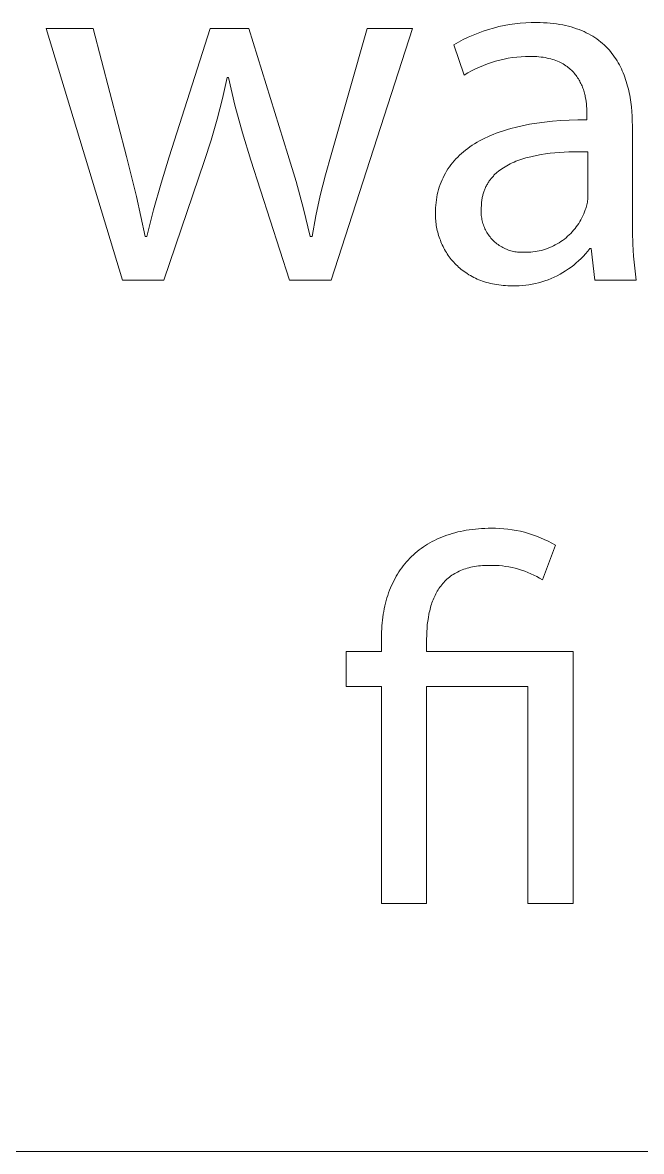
# Model space of a CAD drawing. Header units: millimetres. Extents: x 1422 to 6060, y -58 to 3182.
# Drawn here: x 4804.3 to 4859.4, y -57.9 to 42.8 of the extents above; entities that cross this region are included whole.
import ezdxf

# ---------------------------------------------------------------- set-up
doc = ezdxf.new("R2010")
doc.units = ezdxf.units.MM
doc.header["$MEASUREMENT"] = 0
doc.layers.add('Domyślny', color=7, linetype='Continuous', true_color=0x000000)

msp = doc.modelspace()

# ---------------------------------------------------------------- linework, layer by layer
at = {"layer": 'Domyślny', "color": 18, "lineweight": 15, "true_color": 0x000000}
for p, q in [((4846.26, 42.27), (4846.73, 42.39)), ((4846.73, 42.39), (4847.2, 42.49)), ((4847.2, 42.49), (4847.68, 42.58)), ((4847.68, 42.58), (4848.16, 42.65)), ((4848.16, 42.65), (4848.64, 42.7)), ((4848.64, 42.7), (4849.12, 42.73)), ((4849.12, 42.73), (4849.6, 42.75)), ((4849.6, 42.75), (4850.09, 42.75)), ((4850.09, 42.75), (4850.41, 42.75)), ((4850.41, 42.75), (4850.72, 42.74)), ((4850.72, 42.74), (4851.02, 42.72)), ((4851.02, 42.72), (4851.31, 42.7)), ((4851.31, 42.7), (4851.6, 42.67)), ((4851.6, 42.67), (4851.88, 42.63)), ((4851.88, 42.63), (4852.16, 42.59)), ((4852.16, 42.59), (4852.42, 42.54)), ((4852.42, 42.54), (4852.68, 42.49)), ((4852.68, 42.49), (4852.94, 42.43)), ((4852.94, 42.43), (4853.18, 42.36)), ((4853.18, 42.36), (4853.42, 42.29)), ((4853.42, 42.29), (4853.66, 42.21)), ((4813.16, 19.77), (4806.38, 42.24)), ((4806.38, 42.24), (4810.55, 42.24)), ((4810.55, 42.24), (4813.53, 30.81)), ((4817.33, 30.78), (4821, 42.24)), ((4821, 42.24), (4824.43, 42.24)), ((4824.43, 42.24), (4827.92, 31)), ((4831.77, 30.97), (4834.98, 42.24)), ((4839.02, 42.24), (4831.77, 19.77)), ((4834.98, 42.24), (4839.02, 42.24)), ((4843.55, 41.23), (4843.99, 41.44)), ((4843.99, 41.44), (4844.43, 41.64)), ((4844.43, 41.64), (4844.88, 41.82)), ((4844.88, 41.82), (4845.33, 41.99)), ((4845.33, 41.99), (4845.79, 42.14)), ((4845.79, 42.14), (4846.26, 42.27)), ((4853.66, 42.21), (4853.88, 42.13)), ((4853.88, 42.13), (4854.1, 42.04)), ((4854.1, 42.04), (4854.32, 41.95)), ((4854.32, 41.95), (4854.52, 41.85)), ((4854.52, 41.85), (4854.72, 41.75)), ((4854.72, 41.75), (4854.92, 41.64)), ((4854.92, 41.64), (4855.11, 41.53)), ((4855.11, 41.53), (4855.29, 41.41)), ((4855.29, 41.41), (4855.47, 41.29)), ((4855.47, 41.29), (4855.64, 41.16)), ((4842.71, 40.76), (4843.13, 41)), ((4843.63, 38.06), (4842.71, 40.76)), ((4843.13, 41), (4843.55, 41.23)), ((4855.64, 41.16), (4855.8, 41.03)), ((4855.8, 41.03), (4855.96, 40.9)), ((4855.96, 40.9), (4856.12, 40.76)), ((4856.12, 40.76), (4856.27, 40.61)), ((4856.27, 40.61), (4856.41, 40.47)), ((4856.41, 40.47), (4856.55, 40.32)), ((4856.55, 40.32), (4856.68, 40.16)), ((4846.44, 39.31), (4846.07, 39.19)), ((4846.82, 39.41), (4846.44, 39.31)), ((4847.19, 39.49), (4846.82, 39.41)), ((4847.57, 39.57), (4847.19, 39.49)), ((4847.95, 39.63), (4847.57, 39.57)), ((4848.33, 39.68), (4847.95, 39.63)), ((4848.72, 39.71), (4848.33, 39.68)), ((4849.1, 39.73), (4848.72, 39.71)), ((4849.49, 39.74), (4849.1, 39.73)), ((4849.7, 39.74), (4849.49, 39.74)), ((4849.9, 39.73), (4849.7, 39.74)), ((4850.1, 39.72), (4849.9, 39.73)), ((4850.3, 39.7), (4850.1, 39.72)), ((4850.49, 39.68), (4850.3, 39.7)), ((4850.67, 39.66), (4850.49, 39.68)), ((4850.85, 39.63), (4850.67, 39.66)), ((4851.02, 39.59), (4850.85, 39.63)), ((4851.19, 39.56), (4851.02, 39.59)), ((4851.35, 39.52), (4851.19, 39.56)), ((4851.51, 39.47), (4851.35, 39.52)), ((4851.66, 39.42), (4851.51, 39.47)), ((4851.81, 39.37), (4851.66, 39.42)), ((4851.95, 39.31), (4851.81, 39.37)), ((4852.09, 39.25), (4851.95, 39.31)), ((4856.68, 40.16), (4856.81, 40)), ((4856.81, 40), (4856.93, 39.84)), ((4856.93, 39.84), (4857.05, 39.68)), ((4857.05, 39.68), (4857.16, 39.51)), ((4857.16, 39.51), (4857.27, 39.34)), ((4857.27, 39.34), (4857.37, 39.17)), ((4844.3, 38.44), (4843.96, 38.26)), ((4844.65, 38.62), (4844.3, 38.44)), ((4845, 38.78), (4844.65, 38.62)), ((4845.35, 38.93), (4845, 38.78)), ((4845.71, 39.07), (4845.35, 38.93)), ((4846.07, 39.19), (4845.71, 39.07)), ((4852.22, 39.19), (4852.09, 39.25)), ((4852.34, 39.12), (4852.22, 39.19)), ((4852.47, 39.06), (4852.34, 39.12)), ((4852.59, 38.98), (4852.47, 39.06)), ((4852.7, 38.91), (4852.59, 38.98)), ((4852.81, 38.83), (4852.7, 38.91)), ((4852.92, 38.75), (4852.81, 38.83)), ((4853.02, 38.67), (4852.92, 38.75)), ((4853.11, 38.58), (4853.02, 38.67)), ((4853.21, 38.5), (4853.11, 38.58)), ((4853.3, 38.41), (4853.21, 38.5)), ((4853.38, 38.32), (4853.3, 38.41)), ((4853.46, 38.22), (4853.38, 38.32)), ((4857.37, 39.17), (4857.47, 38.99)), ((4857.47, 38.99), (4857.56, 38.81)), ((4857.56, 38.81), (4857.65, 38.63)), ((4857.65, 38.63), (4857.73, 38.44)), ((4857.73, 38.44), (4857.81, 38.26)), ((4822.52, 37.87), (4822.09, 35.99)), ((4822.61, 37.87), (4822.52, 37.87)), ((4823.2, 35.39), (4822.61, 37.87)), ((4843.96, 38.26), (4843.63, 38.06)), ((4853.54, 38.13), (4853.46, 38.22)), ((4853.62, 38.03), (4853.54, 38.13)), ((4853.69, 37.93), (4853.62, 38.03)), ((4853.75, 37.84), (4853.69, 37.93)), ((4853.82, 37.73), (4853.75, 37.84)), ((4853.88, 37.63), (4853.82, 37.73)), ((4853.94, 37.53), (4853.88, 37.63)), ((4853.99, 37.42), (4853.94, 37.53)), ((4854.04, 37.32), (4853.99, 37.42)), ((4854.09, 37.21), (4854.04, 37.32)), ((4857.81, 38.26), (4857.89, 38.07)), ((4857.89, 38.07), (4857.96, 37.88)), ((4857.96, 37.88), (4858.03, 37.68)), ((4858.03, 37.68), (4858.09, 37.49)), ((4858.09, 37.49), (4858.15, 37.29)), ((4858.15, 37.29), (4858.21, 37.09)), ((4854.14, 37.11), (4854.09, 37.21)), ((4854.18, 37), (4854.14, 37.11)), ((4854.22, 36.89), (4854.18, 37)), ((4854.26, 36.78), (4854.22, 36.89)), ((4854.29, 36.67), (4854.26, 36.78)), ((4854.32, 36.57), (4854.29, 36.67)), ((4854.35, 36.46), (4854.32, 36.57)), ((4854.38, 36.35), (4854.35, 36.46)), ((4854.41, 36.24), (4854.38, 36.35)), ((4858.21, 37.09), (4858.26, 36.89)), ((4858.26, 36.89), (4858.31, 36.69)), ((4858.31, 36.69), (4858.35, 36.48)), ((4858.35, 36.48), (4858.39, 36.28)), ((4858.39, 36.28), (4858.43, 36.07)), ((4822.09, 35.99), (4821.61, 34.13)), ((4823.87, 32.93), (4823.2, 35.39)), ((4854.43, 36.13), (4854.41, 36.24)), ((4854.47, 35.92), (4854.43, 36.13)), ((4854.5, 35.71), (4854.47, 35.92)), ((4854.53, 35.5), (4854.5, 35.71)), ((4854.55, 35.29), (4854.53, 35.5)), ((4854.57, 35.09), (4854.55, 35.29)), ((4858.43, 36.07), (4858.49, 35.66)), ((4858.49, 35.66), (4858.54, 35.24)), ((4858.54, 35.24), (4858.58, 34.82)), ((4854.58, 34.9), (4854.57, 35.09)), ((4854.58, 34.72), (4854.58, 34.9)), ((4854.58, 34.54), (4854.58, 34.72)), ((4854.58, 34.07), (4854.58, 34.54)), ((4858.58, 34.82), (4858.61, 34.4)), ((4858.61, 34.4), (4858.62, 33.97)), ((4821.61, 34.13), (4821.08, 32.28)), ((4847.32, 33.16), (4847.6, 33.25)), ((4847.6, 33.25), (4847.9, 33.33)), ((4847.9, 33.33), (4848.19, 33.41)), ((4848.19, 33.41), (4848.81, 33.55)), ((4848.81, 33.55), (4849.45, 33.68)), ((4849.45, 33.68), (4850.11, 33.79)), ((4850.11, 33.79), (4850.8, 33.88)), ((4850.8, 33.88), (4851.51, 33.95)), ((4851.51, 33.95), (4852.24, 34.01)), ((4852.24, 34.01), (4853, 34.05)), ((4853, 34.05), (4853.78, 34.07)), ((4853.78, 34.07), (4854.58, 34.07)), ((4858.62, 33.97), (4858.63, 33.55)), ((4858.63, 33.55), (4858.63, 25.15)), ((4821.08, 32.28), (4820.49, 30.44)), ((4824.62, 30.49), (4823.87, 32.93)), ((4845.01, 32.21), (4845.24, 32.33)), ((4845.24, 32.33), (4845.48, 32.45)), ((4845.48, 32.45), (4845.73, 32.56)), ((4845.73, 32.56), (4845.97, 32.67)), ((4845.97, 32.67), (4846.23, 32.78)), ((4846.23, 32.78), (4846.49, 32.88)), ((4846.49, 32.88), (4846.76, 32.98)), ((4846.76, 32.98), (4847.04, 33.07)), ((4847.04, 33.07), (4847.32, 33.16)), ((4843.4, 31.08), (4843.58, 31.23)), ((4843.58, 31.23), (4843.76, 31.38)), ((4843.76, 31.38), (4843.96, 31.53)), ((4843.96, 31.53), (4844.15, 31.67)), ((4844.15, 31.67), (4844.36, 31.81)), ((4844.36, 31.81), (4844.57, 31.95)), ((4844.57, 31.95), (4844.79, 32.08)), ((4844.79, 32.08), (4845.01, 32.21)), ((4852.98, 31.22), (4852.56, 31.2)), ((4853.83, 31.24), (4852.98, 31.22)), ((4854.67, 31.23), (4853.83, 31.24)), ((4854.67, 27.34), (4854.67, 31.23)), ((4813.53, 30.81), (4814.42, 27.25)), ((4816.61, 28.43), (4817.33, 30.78)), ((4820.49, 30.44), (4816.86, 19.77)), ((4828.06, 19.77), (4824.62, 30.49)), ((4827.92, 31), (4828.65, 28.57)), ((4831.26, 29.16), (4831.77, 30.97)), ((4842.46, 30.07), (4842.6, 30.25)), ((4842.6, 30.25), (4842.74, 30.42)), ((4842.74, 30.42), (4842.9, 30.59)), ((4842.9, 30.59), (4843.06, 30.76)), ((4843.06, 30.76), (4843.22, 30.92)), ((4843.22, 30.92), (4843.4, 31.08)), ((4847.91, 30.23), (4847.75, 30.16)), ((4848.08, 30.31), (4847.91, 30.23)), ((4848.24, 30.38), (4848.08, 30.31)), ((4848.42, 30.44), (4848.24, 30.38)), ((4848.59, 30.51), (4848.42, 30.44)), ((4848.77, 30.57), (4848.59, 30.51)), ((4848.95, 30.62), (4848.77, 30.57)), ((4849.14, 30.68), (4848.95, 30.62)), ((4849.32, 30.73), (4849.14, 30.68)), ((4849.7, 30.82), (4849.32, 30.73)), ((4850.09, 30.91), (4849.7, 30.82)), ((4850.49, 30.98), (4850.09, 30.91)), ((4850.9, 31.04), (4850.49, 30.98)), ((4851.31, 31.1), (4850.9, 31.04)), ((4851.72, 31.14), (4851.31, 31.1)), ((4852.14, 31.17), (4851.72, 31.14)), ((4852.56, 31.2), (4852.14, 31.17)), ((4841.85, 29.12), (4841.96, 29.32)), ((4841.96, 29.32), (4842.07, 29.51)), ((4842.07, 29.51), (4842.19, 29.7)), ((4842.19, 29.7), (4842.32, 29.89)), ((4842.32, 29.89), (4842.46, 30.07)), ((4846.41, 29.25), (4846.35, 29.19)), ((4846.47, 29.3), (4846.41, 29.25)), ((4846.53, 29.36), (4846.47, 29.3)), ((4846.59, 29.41), (4846.53, 29.36)), ((4846.66, 29.47), (4846.59, 29.41)), ((4846.72, 29.52), (4846.66, 29.47)), ((4846.86, 29.62), (4846.72, 29.52)), ((4847, 29.72), (4846.86, 29.62)), ((4847.14, 29.81), (4847, 29.72)), ((4847.28, 29.9), (4847.14, 29.81)), ((4847.44, 29.99), (4847.28, 29.9)), ((4847.59, 30.08), (4847.44, 29.99)), ((4847.75, 30.16), (4847.59, 30.08)), ((4815.95, 26.05), (4816.61, 28.43)), ((4828.65, 28.57), (4829.32, 26.13)), ((4830.81, 27.34), (4831.26, 29.16)), ((4841.42, 28.08), (4841.49, 28.3)), ((4841.49, 28.3), (4841.57, 28.51)), ((4841.57, 28.51), (4841.66, 28.72)), ((4841.66, 28.72), (4841.75, 28.92)), ((4841.75, 28.92), (4841.85, 29.12)), ((4845.62, 28.2), (4845.58, 28.13)), ((4845.66, 28.27), (4845.62, 28.2)), ((4845.7, 28.35), (4845.66, 28.27)), ((4845.74, 28.42), (4845.7, 28.35)), ((4845.78, 28.49), (4845.74, 28.42)), ((4845.83, 28.56), (4845.78, 28.49)), ((4845.87, 28.63), (4845.83, 28.56)), ((4845.92, 28.69), (4845.87, 28.63)), ((4845.97, 28.76), (4845.92, 28.69)), ((4846.02, 28.82), (4845.97, 28.76)), ((4846.07, 28.89), (4846.02, 28.82)), ((4846.13, 28.95), (4846.07, 28.89)), ((4846.18, 29.01), (4846.13, 28.95)), ((4846.24, 29.07), (4846.18, 29.01)), ((4846.29, 29.13), (4846.24, 29.07)), ((4846.35, 29.19), (4846.29, 29.13)), ((4814.42, 27.25), (4815.2, 23.66)), ((4830.41, 25.51), (4830.81, 27.34)), ((4841.2, 27.18), (4841.24, 27.41)), ((4841.24, 27.41), (4841.29, 27.64)), ((4841.29, 27.64), (4841.35, 27.86)), ((4841.35, 27.86), (4841.42, 28.08)), ((4845.27, 27.23), (4845.25, 27.14)), ((4845.29, 27.32), (4845.27, 27.23)), ((4845.31, 27.4), (4845.29, 27.32)), ((4845.34, 27.49), (4845.31, 27.4)), ((4845.36, 27.57), (4845.34, 27.49)), ((4845.39, 27.65), (4845.36, 27.57)), ((4845.42, 27.74), (4845.39, 27.65)), ((4845.45, 27.82), (4845.42, 27.74)), ((4845.48, 27.9), (4845.45, 27.82)), ((4845.51, 27.97), (4845.48, 27.9)), ((4845.54, 28.05), (4845.51, 27.97)), ((4845.58, 28.13), (4845.54, 28.05)), ((4854.66, 27.1), (4854.67, 27.22)), ((4854.67, 27.22), (4854.67, 27.34)), ((4841.07, 25.97), (4841.08, 26.22)), ((4841.08, 26.22), (4841.1, 26.47)), ((4841.1, 26.47), (4841.13, 26.71)), ((4841.13, 26.71), (4841.16, 26.95)), ((4841.16, 26.95), (4841.2, 27.18)), ((4845.16, 26.18), (4845.15, 26.06)), ((4845.17, 26.39), (4845.16, 26.28)), ((4845.16, 26.28), (4845.16, 26.18)), ((4845.18, 26.58), (4845.17, 26.48)), ((4845.17, 26.48), (4845.17, 26.39)), ((4845.19, 26.77), (4845.18, 26.68)), ((4845.18, 26.68), (4845.18, 26.58)), ((4845.21, 26.87), (4845.19, 26.77)), ((4845.22, 26.96), (4845.21, 26.87)), ((4845.24, 27.05), (4845.22, 26.96)), ((4845.25, 27.14), (4845.24, 27.05)), ((4854.47, 26.16), (4854.51, 26.27)), ((4854.51, 26.27), (4854.54, 26.39)), ((4854.54, 26.39), (4854.57, 26.51)), ((4854.57, 26.51), (4854.6, 26.62)), ((4854.6, 26.62), (4854.62, 26.74)), ((4854.62, 26.74), (4854.64, 26.86)), ((4854.64, 26.86), (4854.65, 26.98)), ((4854.65, 26.98), (4854.66, 27.1)), ((4815.35, 23.66), (4815.95, 26.05)), ((4829.32, 26.13), (4829.91, 23.66)), ((4830.07, 23.66), (4830.41, 25.51)), ((4841.07, 25.72), (4841.07, 25.97)), ((4841.07, 25.57), (4841.07, 25.72)), ((4841.08, 25.42), (4841.07, 25.57)), ((4841.09, 25.26), (4841.08, 25.42)), ((4841.1, 25.11), (4841.09, 25.26)), ((4845.15, 26.06), (4845.15, 25.94)), ((4845.15, 25.94), (4845.15, 25.81)), ((4845.15, 25.81), (4845.16, 25.69)), ((4845.16, 25.69), (4845.16, 25.56)), ((4845.16, 25.56), (4845.18, 25.44)), ((4845.18, 25.44), (4845.2, 25.32)), ((4845.2, 25.32), (4845.22, 25.19)), ((4845.22, 25.19), (4845.24, 25.07)), ((4853.95, 25.01), (4854.04, 25.17)), ((4854.04, 25.17), (4854.13, 25.34)), ((4854.13, 25.34), (4854.21, 25.51)), ((4854.21, 25.51), (4854.29, 25.69)), ((4854.29, 25.69), (4854.36, 25.86)), ((4854.36, 25.86), (4854.43, 26.04)), ((4854.43, 26.04), (4854.47, 26.16)), ((4841.11, 24.96), (4841.1, 25.11)), ((4841.13, 24.81), (4841.11, 24.96)), ((4841.15, 24.66), (4841.13, 24.81)), ((4841.18, 24.51), (4841.15, 24.66)), ((4841.21, 24.36), (4841.18, 24.51)), ((4841.24, 24.21), (4841.21, 24.36)), ((4841.28, 24.06), (4841.24, 24.21)), ((4845.24, 25.07), (4845.27, 24.95)), ((4845.27, 24.95), (4845.31, 24.83)), ((4845.31, 24.83), (4845.35, 24.71)), ((4845.35, 24.71), (4845.39, 24.6)), ((4845.39, 24.6), (4845.44, 24.48)), ((4845.44, 24.48), (4845.49, 24.37)), ((4845.49, 24.37), (4845.54, 24.26)), ((4845.54, 24.26), (4845.6, 24.15)), ((4853.27, 24.09), (4853.39, 24.23)), ((4853.39, 24.23), (4853.52, 24.38)), ((4853.52, 24.38), (4853.63, 24.53)), ((4853.63, 24.53), (4853.74, 24.68)), ((4853.74, 24.68), (4853.85, 24.84)), ((4853.85, 24.84), (4853.95, 25.01)), ((4858.63, 25.15), (4858.63, 24.07)), ((4815.2, 23.66), (4815.35, 23.66)), ((4829.91, 23.66), (4830.07, 23.66)), ((4841.31, 23.91), (4841.28, 24.06)), ((4841.36, 23.77), (4841.31, 23.91)), ((4841.4, 23.62), (4841.36, 23.77)), ((4841.45, 23.48), (4841.4, 23.62)), ((4841.51, 23.34), (4841.45, 23.48)), ((4841.56, 23.2), (4841.51, 23.34)), ((4841.62, 23.06), (4841.56, 23.2)), ((4845.6, 24.15), (4845.66, 24.04)), ((4845.66, 24.04), (4845.72, 23.93)), ((4845.72, 23.93), (4845.79, 23.83)), ((4845.79, 23.83), (4845.87, 23.73)), ((4845.87, 23.73), (4845.94, 23.63)), ((4845.94, 23.63), (4846.02, 23.53)), ((4846.02, 23.53), (4846.1, 23.44)), ((4846.1, 23.44), (4846.19, 23.35)), ((4846.19, 23.35), (4846.28, 23.26)), ((4846.28, 23.26), (4846.37, 23.18)), ((4846.37, 23.18), (4846.47, 23.1)), ((4852.1, 23.11), (4852.26, 23.22)), ((4852.26, 23.22), (4852.41, 23.33)), ((4852.41, 23.33), (4852.57, 23.44)), ((4852.57, 23.44), (4852.72, 23.56)), ((4852.72, 23.56), (4852.86, 23.69)), ((4852.86, 23.69), (4853, 23.81)), ((4853, 23.81), (4853.14, 23.95)), ((4853.14, 23.95), (4853.27, 24.09)), ((4858.63, 24.07), (4858.67, 22.99)), ((4841.68, 22.92), (4841.62, 23.06)), ((4841.75, 22.78), (4841.68, 22.92)), ((4841.82, 22.64), (4841.75, 22.78)), ((4841.89, 22.51), (4841.82, 22.64)), ((4841.97, 22.38), (4841.89, 22.51)), ((4842.05, 22.25), (4841.97, 22.38)), ((4842.13, 22.12), (4842.05, 22.25)), ((4846.47, 23.1), (4846.56, 23.02)), ((4846.56, 23.02), (4846.66, 22.95)), ((4846.66, 22.95), (4846.76, 22.88)), ((4846.76, 22.88), (4846.87, 22.81)), ((4846.87, 22.81), (4846.98, 22.74)), ((4846.98, 22.74), (4847.09, 22.68)), ((4847.09, 22.68), (4847.2, 22.63)), ((4847.2, 22.63), (4847.31, 22.58)), ((4847.31, 22.58), (4847.42, 22.53)), ((4847.42, 22.53), (4847.54, 22.48)), ((4847.54, 22.48), (4847.66, 22.44)), ((4847.66, 22.44), (4847.78, 22.41)), ((4847.78, 22.41), (4847.9, 22.38)), ((4847.9, 22.38), (4848.02, 22.35)), ((4848.02, 22.35), (4848.14, 22.32)), ((4848.14, 22.32), (4848.26, 22.3)), ((4848.26, 22.3), (4848.39, 22.29)), ((4848.39, 22.29), (4848.51, 22.28)), ((4848.51, 22.28), (4848.63, 22.27)), ((4848.63, 22.27), (4848.76, 22.27)), ((4848.76, 22.27), (4848.88, 22.27)), ((4848.88, 22.27), (4849.01, 22.28)), ((4849.01, 22.28), (4849.2, 22.27)), ((4849.2, 22.27), (4849.39, 22.28)), ((4849.39, 22.28), (4849.58, 22.29)), ((4849.58, 22.29), (4849.77, 22.31)), ((4849.77, 22.31), (4849.96, 22.33)), ((4849.96, 22.33), (4850.15, 22.36)), ((4850.15, 22.36), (4850.33, 22.4)), ((4850.33, 22.4), (4850.52, 22.44)), ((4850.52, 22.44), (4850.71, 22.49)), ((4850.71, 22.49), (4850.89, 22.55)), ((4850.89, 22.55), (4851.07, 22.61)), ((4851.07, 22.61), (4851.25, 22.68)), ((4851.25, 22.68), (4851.42, 22.76)), ((4851.42, 22.76), (4851.59, 22.84)), ((4851.59, 22.84), (4851.76, 22.92)), ((4851.76, 22.92), (4851.93, 23.02)), ((4851.93, 23.02), (4852.1, 23.11)), ((4854.65, 22.37), (4854.46, 22.14)), ((4854.83, 22.6), (4854.65, 22.37)), ((4854.95, 22.6), (4854.83, 22.6)), ((4855.28, 19.77), (4854.95, 22.6)), ((4858.67, 22.99), (4858.74, 21.92)), ((4842.22, 21.99), (4842.13, 22.12)), ((4842.31, 21.86), (4842.22, 21.99)), ((4842.4, 21.74), (4842.31, 21.86)), ((4842.49, 21.62), (4842.4, 21.74)), ((4842.59, 21.5), (4842.49, 21.62)), ((4842.7, 21.39), (4842.59, 21.5)), ((4842.8, 21.27), (4842.7, 21.39)), ((4842.91, 21.16), (4842.8, 21.27)), ((4843.03, 21.05), (4842.91, 21.16)), ((4853.62, 21.32), (4853.4, 21.13)), ((4853.84, 21.51), (4853.62, 21.32)), ((4854.06, 21.72), (4853.84, 21.51)), ((4854.26, 21.93), (4854.06, 21.72)), ((4854.46, 22.14), (4854.26, 21.93)), ((4858.74, 21.92), (4858.84, 20.84)), ((4843.14, 20.94), (4843.03, 21.05)), ((4843.26, 20.84), (4843.14, 20.94)), ((4843.38, 20.74), (4843.26, 20.84)), ((4843.51, 20.64), (4843.38, 20.74)), ((4843.64, 20.54), (4843.51, 20.64)), ((4843.77, 20.45), (4843.64, 20.54)), ((4843.91, 20.36), (4843.77, 20.45)), ((4844.05, 20.27), (4843.91, 20.36)), ((4844.19, 20.19), (4844.05, 20.27)), ((4844.34, 20.11), (4844.19, 20.19)), ((4851.92, 20.17), (4851.65, 20.04)), ((4852.18, 20.31), (4851.92, 20.17)), ((4852.43, 20.46), (4852.18, 20.31)), ((4852.68, 20.61), (4852.43, 20.46)), ((4852.93, 20.78), (4852.68, 20.61)), ((4853.17, 20.95), (4852.93, 20.78)), ((4853.4, 21.13), (4853.17, 20.95)), ((4858.84, 20.84), (4858.98, 19.77)), ((4816.86, 19.77), (4813.16, 19.77)), ((4831.77, 19.77), (4828.06, 19.77)), ((4844.49, 20.03), (4844.34, 20.11)), ((4844.64, 19.95), (4844.49, 20.03)), ((4844.79, 19.88), (4844.64, 19.95)), ((4844.95, 19.82), (4844.79, 19.88)), ((4845.11, 19.75), (4844.95, 19.82)), ((4845.28, 19.69), (4845.11, 19.75)), ((4845.45, 19.63), (4845.28, 19.69)), ((4845.62, 19.58), (4845.45, 19.63)), ((4845.8, 19.53), (4845.62, 19.58)), ((4845.98, 19.49), (4845.8, 19.53)), ((4846.16, 19.45), (4845.98, 19.49)), ((4846.34, 19.41), (4846.16, 19.45)), ((4846.53, 19.38), (4846.34, 19.41)), ((4846.72, 19.35), (4846.53, 19.38)), ((4846.92, 19.32), (4846.72, 19.35)), ((4847.12, 19.3), (4846.92, 19.32)), ((4847.32, 19.29), (4847.12, 19.3)), ((4847.52, 19.27), (4847.32, 19.29)), ((4847.73, 19.27), (4847.52, 19.27)), ((4847.94, 19.27), (4847.73, 19.27)), ((4848.24, 19.26), (4847.94, 19.27)), ((4848.53, 19.27), (4848.24, 19.26)), ((4848.82, 19.29), (4848.53, 19.27)), ((4849.12, 19.32), (4848.82, 19.29)), ((4849.41, 19.36), (4849.12, 19.32)), ((4849.7, 19.41), (4849.41, 19.36)), ((4849.99, 19.47), (4849.7, 19.41)), ((4850.27, 19.55), (4849.99, 19.47)), ((4850.55, 19.63), (4850.27, 19.55)), ((4850.83, 19.72), (4850.55, 19.63)), ((4851.11, 19.82), (4850.83, 19.72)), ((4851.38, 19.93), (4851.11, 19.82)), ((4851.65, 20.04), (4851.38, 19.93)), ((4858.98, 19.77), (4855.28, 19.77)), ((4841.86, -3.05), (4842.09, -2.96)), ((4842.09, -2.96), (4842.33, -2.89)), ((4842.33, -2.89), (4842.57, -2.81)), ((4842.57, -2.81), (4842.81, -2.75)), ((4842.81, -2.75), (4843.06, -2.68)), ((4843.06, -2.68), (4843.31, -2.63)), ((4843.31, -2.63), (4843.56, -2.58)), ((4843.56, -2.58), (4843.82, -2.53)), ((4843.82, -2.53), (4844.09, -2.49)), ((4844.09, -2.49), (4844.35, -2.45)), ((4844.35, -2.45), (4844.63, -2.42)), ((4844.63, -2.42), (4844.9, -2.4)), ((4844.9, -2.4), (4845.18, -2.38)), ((4845.18, -2.38), (4845.47, -2.36)), ((4845.47, -2.36), (4845.76, -2.35)), ((4845.76, -2.35), (4846.05, -2.35)), ((4846.05, -2.35), (4846.43, -2.35)), ((4846.43, -2.35), (4846.8, -2.37)), ((4846.8, -2.37), (4847.17, -2.39)), ((4847.17, -2.39), (4847.54, -2.43)), ((4847.54, -2.43), (4847.91, -2.48)), ((4847.91, -2.48), (4848.28, -2.55)), ((4848.28, -2.55), (4848.65, -2.62)), ((4848.65, -2.62), (4849.01, -2.71)), ((4849.01, -2.71), (4849.37, -2.81)), ((4849.37, -2.81), (4849.73, -2.93)), ((4849.73, -2.93), (4850.08, -3.05)), ((4839.81, -4.14), (4840, -4.01)), ((4840, -4.01), (4840.18, -3.88)), ((4840.18, -3.88), (4840.38, -3.76)), ((4840.38, -3.76), (4840.58, -3.64)), ((4840.58, -3.64), (4840.78, -3.53)), ((4840.78, -3.53), (4840.99, -3.43)), ((4840.99, -3.43), (4841.2, -3.32)), ((4841.2, -3.32), (4841.42, -3.23)), ((4841.42, -3.23), (4841.64, -3.13)), ((4841.64, -3.13), (4841.86, -3.05)), ((4850.08, -3.05), (4850.43, -3.19)), ((4850.43, -3.19), (4850.77, -3.34)), ((4851.77, -3.85), (4850.61, -6.95)), ((4850.77, -3.34), (4851.11, -3.5)), ((4851.11, -3.5), (4851.44, -3.67)), ((4851.44, -3.67), (4851.77, -3.85)), ((4838.64, -5.18), (4838.79, -5.02)), ((4838.79, -5.02), (4838.95, -4.86)), ((4838.95, -4.86), (4839.11, -4.71)), ((4839.11, -4.71), (4839.28, -4.56)), ((4839.28, -4.56), (4839.45, -4.41)), ((4839.45, -4.41), (4839.63, -4.27)), ((4839.63, -4.27), (4839.81, -4.14)), ((4837.94, -6.05), (4838.07, -5.87)), ((4838.07, -5.87), (4838.21, -5.69)), ((4838.21, -5.69), (4838.35, -5.52)), ((4838.35, -5.52), (4838.49, -5.35)), ((4838.49, -5.35), (4838.64, -5.18)), ((4843.6, -6.01), (4843.46, -6.06)), ((4843.75, -5.96), (4843.6, -6.01)), ((4843.91, -5.91), (4843.75, -5.96)), ((4844.06, -5.87), (4843.91, -5.91)), ((4844.22, -5.83), (4844.06, -5.87)), ((4844.39, -5.79), (4844.22, -5.83)), ((4844.56, -5.76), (4844.39, -5.79)), ((4844.73, -5.73), (4844.56, -5.76)), ((4844.91, -5.71), (4844.73, -5.73)), ((4845.09, -5.69), (4844.91, -5.71)), ((4845.28, -5.68), (4845.09, -5.69)), ((4845.47, -5.67), (4845.28, -5.68)), ((4845.67, -5.66), (4845.47, -5.67)), ((4845.87, -5.66), (4845.67, -5.66)), ((4846.16, -5.66), (4845.87, -5.66)), ((4846.45, -5.66), (4846.16, -5.66)), ((4846.75, -5.68), (4846.45, -5.66)), ((4847.04, -5.71), (4846.75, -5.68)), ((4847.33, -5.75), (4847.04, -5.71)), ((4847.62, -5.8), (4847.33, -5.75)), ((4847.9, -5.86), (4847.62, -5.8)), ((4848.19, -5.92), (4847.9, -5.86)), ((4848.47, -6), (4848.19, -5.92)), ((4848.75, -6.09), (4848.47, -6)), ((4837.26, -7.24), (4837.36, -7.03)), ((4837.36, -7.03), (4837.47, -6.83)), ((4837.47, -6.83), (4837.58, -6.63)), ((4837.58, -6.63), (4837.7, -6.43)), ((4837.7, -6.43), (4837.82, -6.24)), ((4837.82, -6.24), (4837.94, -6.05)), ((4842, -6.98), (4841.9, -7.08)), ((4842.1, -6.89), (4842, -6.98)), ((4842.21, -6.8), (4842.1, -6.89)), ((4842.32, -6.71), (4842.21, -6.8)), ((4842.43, -6.63), (4842.32, -6.71)), ((4842.54, -6.54), (4842.43, -6.63)), ((4842.66, -6.46), (4842.54, -6.54)), ((4842.79, -6.39), (4842.66, -6.46)), ((4842.91, -6.32), (4842.79, -6.39)), ((4843.04, -6.25), (4842.91, -6.32)), ((4843.18, -6.18), (4843.04, -6.25)), ((4843.32, -6.12), (4843.18, -6.18)), ((4843.46, -6.06), (4843.32, -6.12)), ((4849.03, -6.18), (4848.75, -6.09)), ((4849.3, -6.29), (4849.03, -6.18)), ((4849.57, -6.4), (4849.3, -6.29)), ((4849.84, -6.53), (4849.57, -6.4)), ((4850.1, -6.66), (4849.84, -6.53)), ((4850.36, -6.8), (4850.1, -6.66)), ((4850.61, -6.95), (4850.36, -6.8)), ((4836.9, -8.1), (4836.99, -7.88)), ((4836.99, -7.88), (4837.07, -7.66)), ((4837.07, -7.66), (4837.17, -7.45)), ((4837.17, -7.45), (4837.26, -7.24)), ((4841.24, -7.96), (4841.17, -8.08)), ((4841.31, -7.84), (4841.24, -7.96)), ((4841.38, -7.72), (4841.31, -7.84)), ((4841.46, -7.61), (4841.38, -7.72)), ((4841.54, -7.5), (4841.46, -7.61)), ((4841.63, -7.39), (4841.54, -7.5)), ((4841.72, -7.28), (4841.63, -7.39)), ((4841.81, -7.18), (4841.72, -7.28)), ((4841.9, -7.08), (4841.81, -7.18)), ((4836.57, -9.27), (4836.62, -9.03)), ((4836.62, -9.03), (4836.69, -8.79)), ((4836.69, -8.79), (4836.75, -8.56)), ((4836.75, -8.56), (4836.83, -8.33)), ((4836.83, -8.33), (4836.9, -8.1)), ((4840.76, -8.99), (4840.72, -9.13)), ((4840.81, -8.86), (4840.76, -8.99)), ((4840.86, -8.72), (4840.81, -8.86)), ((4840.92, -8.59), (4840.86, -8.72)), ((4840.98, -8.46), (4840.92, -8.59)), ((4841.04, -8.33), (4840.98, -8.46)), ((4841.1, -8.2), (4841.04, -8.33)), ((4841.17, -8.08), (4841.1, -8.2)), ((4836.39, -10.27), (4836.42, -10.02)), ((4836.42, -10.02), (4836.47, -9.76)), ((4836.47, -9.76), (4836.51, -9.52)), ((4836.51, -9.52), (4836.57, -9.27)), ((4840.49, -10.01), (4840.44, -10.31)), ((4840.52, -9.86), (4840.49, -10.01)), ((4840.56, -9.71), (4840.52, -9.86)), ((4840.59, -9.56), (4840.56, -9.71)), ((4840.63, -9.42), (4840.59, -9.56)), ((4840.67, -9.27), (4840.63, -9.42)), ((4840.72, -9.13), (4840.67, -9.27)), ((4836.28, -11.32), (4836.3, -11.05)), ((4836.3, -11.05), (4836.32, -10.79)), ((4836.32, -10.79), (4836.35, -10.53)), ((4836.35, -10.53), (4836.39, -10.27)), ((4840.35, -10.94), (4840.33, -11.26)), ((4840.39, -10.62), (4840.35, -10.94)), ((4840.44, -10.31), (4840.39, -10.62)), ((4836.26, -11.87), (4836.27, -11.59)), ((4836.26, -12.14), (4836.26, -11.87)), ((4836.27, -11.59), (4836.28, -11.32)), ((4840.3, -11.92), (4840.29, -12.25)), ((4840.31, -11.59), (4840.3, -11.92)), ((4840.33, -11.26), (4840.31, -11.59)), ((4836.26, -13.35), (4836.26, -12.14)), ((4840.29, -12.25), (4840.29, -13.35)), ((4833.11, -16.47), (4833.11, -13.35)), ((4833.11, -13.35), (4836.26, -13.35)), ((4840.29, -13.35), (4853.34, -13.35)), ((4853.34, -13.35), (4853.34, -35.82)), ((4836.26, -16.47), (4833.11, -16.47)), ((4836.26, -35.82), (4836.26, -16.47)), ((4849.31, -16.47), (4840.29, -16.47)), ((4840.29, -16.47), (4840.29, -35.82)), ((4849.31, -35.82), (4849.31, -16.47)), ((4840.29, -35.82), (4836.26, -35.82)), ((4853.34, -35.82), (4849.31, -35.82)), ((6055.35, -57.93), (1422.19, -57.93)), ((6055.35, -57.93), (4307.18, -57.93))]:
    msp.add_line(p, q, dxfattribs=at)

doc.saveas('drawing.dxf')
